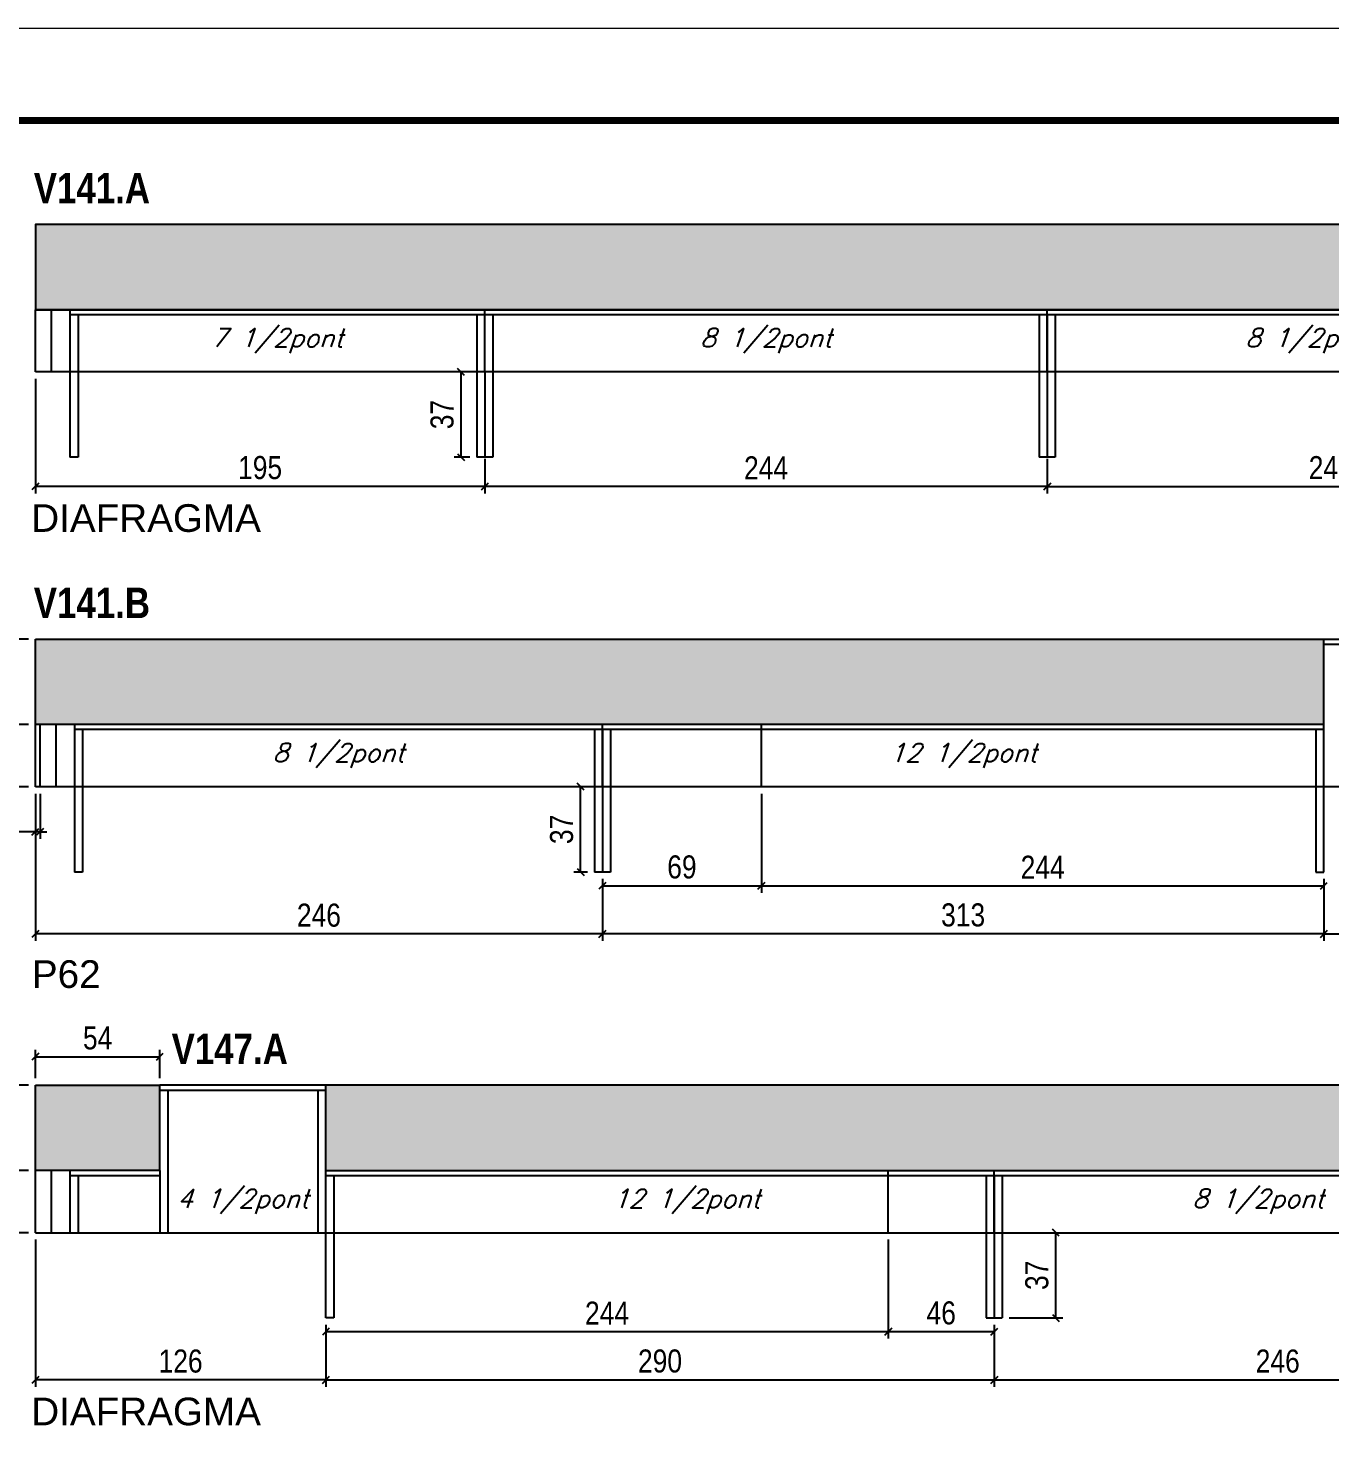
# Model space of a CAD drawing. Extents: x 3309 to 9590, y -2522 to 14608.
# Drawn here: x 3830 to 4395, y 10546 to 11162 of the extents above; entities that cross this region are included whole.
import ezdxf

# ---------------------------------------------------------------- set-up
doc = ezdxf.new("R2010")
doc.units = 0
doc.linetypes.add('DASHED', pattern=[0.75, 0.5, -0.25])
for name, color, linetype in [('5', 5, 'Continuous'), ('COTA', 241, 'Continuous'), ('NOMENCLATURA', 7, 'Continuous'), ('Painéis', 200, 'Continuous'), ('SARR_2.2x7', 40, 'Continuous'), ('SARR_3.5x7', 81, 'Continuous'), ('texto', 7, 'Continuous')]:
    doc.layers.add(name, color=color, linetype=linetype)
doc.layers.add('Folhas', color=255, linetype='Continuous', lineweight=9)
doc.layers.add('SARRAFO DE PRESSAO', color=251, linetype='DASHED', lineweight=9)
doc.styles.add('COTA TECNICA', font='techl___.ttf', dxfattribs={"height": 10})
doc.styles.add('Romans', font='romans.shx')
doc.styles.get("Standard").update_dxf_attribs({"font": 'arial.ttf'})
doc.styles.add('TECNICA', font='techb___.ttf', dxfattribs={"height": 10})
doc.dimstyles.new('PAINEL', dxfattribs={"dimtxt": 10, "dimasz": 3, "dimexe": 3, "dimexo": 3, "dimgap": 3, "dimtad": 1, "dimdec": 1, "dimzin": 12, "dimdsep": 46, "dimtxsty": 'COTA TECNICA', "dimblk1": 'OBLIQUE', "dimblk2": 'OBLIQUE', "dimsah": 1, "dimcen": 0.9, "dimclrd": 4, "dimclre": 4, "dimclrt": 240, "dimadec": 1, "dimazin": 3, "dimtfac": 1, "dimtdec": 1, "dimtmove": 0, "dimatfit": 3, "dimfxl": 1, "dimtolj": 1, "dimtzin": 12, "dimarcsym": 0})

# ---------------------------------------------------------------- blocks, each defined once
blk = doc.blocks.new('9999999999')
at = {"layer": 'Folhas'}
blk.add_lwpolyline([(98138.98, 34190.21), (99623.98, 34190.21), (99623.98, 35240.21), (98138.98, 35240.21)], close=True, dxfattribs=at)
at = {"layer": 'Folhas', "color": 30, "const_width": 3}
blk.add_lwpolyline([(98213.98, 34230.21), (99583.98, 34230.21), (99583.98, 35200.21), (98213.98, 35200.21)], close=True, dxfattribs=at)
blk = doc.blocks.new('_Oblique')
at = {"color": 0, "linetype": 'ByBlock', "lineweight": -2}
blk.add_line((-0.5, -0.5), (0.5, 0.5), dxfattribs=at)
blk = doc.blocks.new('*D423')
at = {"layer": 'COTA', "color": 4, "linetype": 'ByBlock', "lineweight": -2, "transparency": 16777216}
for p, q in [((4028.45, 10975.34), (4028.45, 10960.34)), ((4272.45, 10975.34), (4272.45, 10960.34)), ((4272.45, 10963.34), (4028.45, 10963.34))]:
    blk.add_line(p, q, dxfattribs=at)
at = {"layer": 'Defpoints', "color": 0, "linetype": 'ByBlock', "transparency": 16777216}
for p in [(4028.45, 10978.34), (4272.45, 10978.34), (4028.45, 10963.34)]:
    blk.add_point(p, dxfattribs=at)
at = {"layer": 'COTA', "color": 4, "linetype": 'ByBlock', "lineweight": -2, "transparency": 16777216, "xscale": 3, "yscale": 3, "zscale": 3, "rotation": 180}
blk.add_blockref('_Oblique', (4028.45, 10963.34), dxfattribs=at)
at = {"layer": 'COTA', "color": 4, "linetype": 'ByBlock', "lineweight": -2, "transparency": 16777216, "xscale": 3, "yscale": 3, "zscale": 3}
blk.add_blockref('_Oblique', (4272.45, 10963.34), dxfattribs=at)
at = {"layer": 'COTA', "color": 240, "linetype": 'ByBlock', "transparency": 16777216, "insert": (4150.45, 10971.41), "char_height": 10, "attachment_point": 5, "style": 'COTA TECNICA'}
blk.add_mtext('\\A1;244', dxfattribs=at)
blk = doc.blocks.new('*D424')
at = {"layer": 'COTA', "color": 4, "linetype": 'ByBlock', "lineweight": -2, "transparency": 16777216}
for p, q in [((3833.45, 11010.05), (3833.45, 10960.34)), ((4028.45, 10975.34), (4028.45, 10960.34)), ((4028.45, 10963.34), (3833.45, 10963.34))]:
    blk.add_line(p, q, dxfattribs=at)
at = {"layer": 'Defpoints', "color": 0, "linetype": 'ByBlock', "transparency": 16777216}
for p in [(3833.45, 11013.05), (4028.45, 10978.34), (3833.45, 10963.34)]:
    blk.add_point(p, dxfattribs=at)
at = {"layer": 'COTA', "color": 4, "linetype": 'ByBlock', "lineweight": -2, "transparency": 16777216, "xscale": 3, "yscale": 3, "zscale": 3, "rotation": 180}
blk.add_blockref('_Oblique', (3833.45, 10963.34), dxfattribs=at)
at = {"layer": 'COTA', "color": 4, "linetype": 'ByBlock', "lineweight": -2, "transparency": 16777216, "xscale": 3, "yscale": 3, "zscale": 3}
blk.add_blockref('_Oblique', (4028.45, 10963.34), dxfattribs=at)
at = {"layer": 'COTA', "color": 240, "linetype": 'ByBlock', "transparency": 16777216, "insert": (3930.95, 10971.48), "char_height": 10, "attachment_point": 5, "style": 'COTA TECNICA'}
blk.add_mtext('\\A1;195', dxfattribs=at)
blk = doc.blocks.new('*D427')
at = {"layer": 'COTA', "color": 4, "lineweight": -2, "transparency": 16777216}
for p, q in [((4518.45, 11010.05), (4518.45, 10960.34)), ((4272.45, 10975.34), (4272.45, 10960.34)), ((4272.45, 10963.34), (4518.45, 10963.34))]:
    blk.add_line(p, q, dxfattribs=at)
at = {"layer": 'Defpoints', "color": 0, "transparency": 16777216}
for p in [(4518.45, 11013.05), (4272.45, 10978.34), (4518.45, 10963.34)]:
    blk.add_point(p, dxfattribs=at)
at = {"layer": 'COTA', "color": 4, "lineweight": -2, "transparency": 16777216, "xscale": 3, "yscale": 3, "zscale": 3, "rotation": 180}
blk.add_blockref('_Oblique', (4272.45, 10963.34), dxfattribs=at)
at = {"layer": 'COTA', "color": 4, "lineweight": -2, "transparency": 16777216, "xscale": 3, "yscale": 3, "zscale": 3}
blk.add_blockref('_Oblique', (4518.45, 10963.34), dxfattribs=at)
at = {"layer": 'COTA', "color": 240, "transparency": 16777216, "insert": (4395.45, 10971.44), "char_height": 10, "attachment_point": 5, "style": 'COTA TECNICA'}
blk.add_mtext('\\A1;246', dxfattribs=at)
blk = doc.blocks.new('*D430')
at = {"layer": 'COTA', "color": 4, "lineweight": -2, "transparency": 16777216}
for p, q in [((4021.95, 11013.05), (4015.15, 11013.05)), ((4018.15, 10976.05), (4018.15, 11013.05)), ((4021.95, 10976.05), (4015.15, 10976.05))]:
    blk.add_line(p, q, dxfattribs=at)
at = {"layer": 'Defpoints', "color": 0, "transparency": 16777216}
for p in [(4018.15, 11013.05), (4024.95, 11013.05), (4024.95, 10976.05)]:
    blk.add_point(p, dxfattribs=at)
at = {"layer": 'COTA', "color": 4, "lineweight": -2, "transparency": 16777216, "xscale": 3, "yscale": 3, "zscale": 3}
for p, rotation in [((4018.15, 11013.05), 90), ((4018.15, 10976.05), 270)]:
    blk.add_blockref('_Oblique', p, dxfattribs=dict(at, rotation=rotation))
at = {"layer": 'COTA', "color": 240, "transparency": 16777216, "insert": (4009.93, 10994.55), "char_height": 10, "attachment_point": 5, "rotation": 90, "style": 'COTA TECNICA'}
blk.add_mtext('\\A1;37', dxfattribs=at)
blk = doc.blocks.new('*D431')
at = {"layer": 'COTA', "color": 4, "linetype": 'ByBlock', "lineweight": -2, "transparency": 16777216}
for p, q in [((4079.45, 10793.02), (4079.45, 10766.14)), ((4392.45, 10793.02), (4392.45, 10766.14)), ((4392.45, 10769.14), (4079.45, 10769.14))]:
    blk.add_line(p, q, dxfattribs=at)
at = {"layer": 'Defpoints', "color": 0, "linetype": 'ByBlock', "transparency": 16777216}
for p in [(4079.45, 10796.02), (4392.45, 10796.02), (4079.45, 10769.14)]:
    blk.add_point(p, dxfattribs=at)
at = {"layer": 'COTA', "color": 4, "linetype": 'ByBlock', "lineweight": -2, "transparency": 16777216, "xscale": 3, "yscale": 3, "zscale": 3, "rotation": 180}
blk.add_blockref('_Oblique', (4079.45, 10769.14), dxfattribs=at)
at = {"layer": 'COTA', "color": 4, "linetype": 'ByBlock', "lineweight": -2, "transparency": 16777216, "xscale": 3, "yscale": 3, "zscale": 3}
blk.add_blockref('_Oblique', (4392.45, 10769.14), dxfattribs=at)
at = {"layer": 'COTA', "color": 240, "linetype": 'ByBlock', "transparency": 16777216, "insert": (4235.95, 10777.35), "char_height": 10, "attachment_point": 5, "style": 'COTA TECNICA'}
blk.add_mtext('\\A1;313', dxfattribs=at)
blk = doc.blocks.new('*D432')
at = {"layer": 'COTA', "color": 4, "linetype": 'ByBlock', "lineweight": -2, "transparency": 16777216}
for p, q in [((3833.45, 10830.02), (3833.45, 10766.14)), ((4079.45, 10793.02), (4079.45, 10766.14)), ((4079.45, 10769.14), (3833.45, 10769.14))]:
    blk.add_line(p, q, dxfattribs=at)
at = {"layer": 'Defpoints', "color": 0, "linetype": 'ByBlock', "transparency": 16777216}
for p in [(3833.45, 10833.02), (4079.45, 10796.02), (3833.45, 10769.14)]:
    blk.add_point(p, dxfattribs=at)
at = {"layer": 'COTA', "color": 4, "linetype": 'ByBlock', "lineweight": -2, "transparency": 16777216, "xscale": 3, "yscale": 3, "zscale": 3, "rotation": 180}
blk.add_blockref('_Oblique', (3833.45, 10769.14), dxfattribs=at)
at = {"layer": 'COTA', "color": 4, "linetype": 'ByBlock', "lineweight": -2, "transparency": 16777216, "xscale": 3, "yscale": 3, "zscale": 3}
blk.add_blockref('_Oblique', (4079.45, 10769.14), dxfattribs=at)
at = {"layer": 'COTA', "color": 240, "linetype": 'ByBlock', "transparency": 16777216, "insert": (3956.45, 10777.24), "char_height": 10, "attachment_point": 5, "style": 'COTA TECNICA'}
blk.add_mtext('\\A1;246', dxfattribs=at)
blk = doc.blocks.new('*D433')
at = {"layer": 'COTA', "color": 4, "lineweight": -2, "transparency": 16777216}
for p, q in [((3833.45, 10830.02), (3833.45, 10810.45)), ((3835.45, 10830.02), (3835.45, 10810.45)), ((3833.45, 10813.45), (3815.34, 10813.45)), ((3835.45, 10813.45), (3833.45, 10813.45)), ((3835.45, 10813.45), (3838.45, 10813.45))]:
    blk.add_line(p, q, dxfattribs=at)
at = {"layer": 'Defpoints', "color": 0, "transparency": 16777216}
for p in [(3833.45, 10833.02), (3835.45, 10833.02), (3833.45, 10813.45)]:
    blk.add_point(p, dxfattribs=at)
at = {"layer": 'COTA', "color": 4, "lineweight": -2, "transparency": 16777216, "xscale": 3, "yscale": 3, "zscale": 3}
blk.add_blockref('_Oblique', (3833.45, 10813.45), dxfattribs=at)
at = {"layer": 'COTA', "color": 4, "lineweight": -2, "transparency": 16777216, "xscale": 3, "yscale": 3, "zscale": 3, "rotation": 180}
blk.add_blockref('_Oblique', (3835.45, 10813.45), dxfattribs=at)
at = {"layer": 'COTA', "color": 240, "transparency": 16777216, "insert": (3821.4, 10821.45), "char_height": 10, "attachment_point": 5, "style": 'COTA TECNICA'}
blk.add_mtext('\\A1;2', dxfattribs=at)
blk = doc.blocks.new('*D434')
at = {"layer": 'COTA', "color": 4, "lineweight": -2, "transparency": 16777216}
for p, q in [((4148.45, 10830.02), (4148.45, 10787.04)), ((4079.45, 10793.02), (4079.45, 10787.04)), ((4079.45, 10790.04), (4148.45, 10790.04))]:
    blk.add_line(p, q, dxfattribs=at)
at = {"layer": 'Defpoints', "color": 0, "transparency": 16777216}
for p in [(4148.45, 10833.02), (4079.45, 10796.02), (4148.45, 10790.04)]:
    blk.add_point(p, dxfattribs=at)
at = {"layer": 'COTA', "color": 4, "lineweight": -2, "transparency": 16777216, "xscale": 3, "yscale": 3, "zscale": 3, "rotation": 180}
blk.add_blockref('_Oblique', (4079.45, 10790.04), dxfattribs=at)
at = {"layer": 'COTA', "color": 4, "lineweight": -2, "transparency": 16777216, "xscale": 3, "yscale": 3, "zscale": 3}
blk.add_blockref('_Oblique', (4148.45, 10790.04), dxfattribs=at)
at = {"layer": 'COTA', "color": 240, "transparency": 16777216, "insert": (4113.95, 10798.17), "char_height": 10, "attachment_point": 5, "style": 'COTA TECNICA'}
blk.add_mtext('\\A1;69', dxfattribs=at)
blk = doc.blocks.new('*D435')
at = {"layer": 'COTA', "color": 4, "lineweight": -2, "transparency": 16777216}
for p, q in [((4148.45, 10830.02), (4148.45, 10787.04)), ((4392.45, 10793.02), (4392.45, 10787.04)), ((4148.45, 10790.04), (4392.45, 10790.04))]:
    blk.add_line(p, q, dxfattribs=at)
at = {"layer": 'Defpoints', "color": 0, "transparency": 16777216}
for p in [(4148.45, 10833.02), (4392.45, 10796.02), (4392.45, 10790.04)]:
    blk.add_point(p, dxfattribs=at)
at = {"layer": 'COTA', "color": 4, "lineweight": -2, "transparency": 16777216, "xscale": 3, "yscale": 3, "zscale": 3, "rotation": 180}
blk.add_blockref('_Oblique', (4148.45, 10790.04), dxfattribs=at)
at = {"layer": 'COTA', "color": 4, "lineweight": -2, "transparency": 16777216, "xscale": 3, "yscale": 3, "zscale": 3}
blk.add_blockref('_Oblique', (4392.45, 10790.04), dxfattribs=at)
at = {"layer": 'COTA', "color": 240, "transparency": 16777216, "insert": (4270.45, 10798.11), "char_height": 10, "attachment_point": 5, "style": 'COTA TECNICA'}
blk.add_mtext('\\A1;244', dxfattribs=at)
blk = doc.blocks.new('*D436')
at = {"layer": 'COTA', "color": 4, "lineweight": -2, "transparency": 16777216}
for p, q in [((4518.45, 10830.02), (4518.45, 10766.14)), ((4392.45, 10793.02), (4392.45, 10766.14)), ((4392.45, 10769.14), (4518.45, 10769.14))]:
    blk.add_line(p, q, dxfattribs=at)
at = {"layer": 'Defpoints', "color": 0, "transparency": 16777216}
for p in [(4518.45, 10833.02), (4392.45, 10796.02), (4518.45, 10769.14)]:
    blk.add_point(p, dxfattribs=at)
at = {"layer": 'COTA', "color": 4, "lineweight": -2, "transparency": 16777216, "xscale": 3, "yscale": 3, "zscale": 3, "rotation": 180}
blk.add_blockref('_Oblique', (4392.45, 10769.14), dxfattribs=at)
at = {"layer": 'COTA', "color": 4, "lineweight": -2, "transparency": 16777216, "xscale": 3, "yscale": 3, "zscale": 3}
blk.add_blockref('_Oblique', (4518.45, 10769.14), dxfattribs=at)
at = {"layer": 'COTA', "color": 240, "transparency": 16777216, "insert": (4455.45, 10777.24), "char_height": 10, "attachment_point": 5, "style": 'COTA TECNICA'}
blk.add_mtext('\\A1;126', dxfattribs=at)
blk = doc.blocks.new('*D441')
at = {"layer": 'COTA', "color": 4, "lineweight": -2, "transparency": 16777216}
for p, q in [((4072.95, 10833.02), (4067, 10833.02)), ((4070, 10796.02), (4070, 10833.02)), ((4072.95, 10796.02), (4067, 10796.02))]:
    blk.add_line(p, q, dxfattribs=at)
at = {"layer": 'Defpoints', "color": 0, "transparency": 16777216}
for p in [(4070, 10833.02), (4075.95, 10833.02), (4075.95, 10796.02)]:
    blk.add_point(p, dxfattribs=at)
at = {"layer": 'COTA', "color": 4, "lineweight": -2, "transparency": 16777216, "xscale": 3, "yscale": 3, "zscale": 3}
for p, rotation in [((4070, 10833.02), 90), ((4070, 10796.02), 270)]:
    blk.add_blockref('_Oblique', p, dxfattribs=dict(at, rotation=rotation))
at = {"layer": 'COTA', "color": 240, "transparency": 16777216, "insert": (4061.78, 10814.52), "char_height": 10, "attachment_point": 5, "rotation": 90, "style": 'COTA TECNICA'}
blk.add_mtext('\\A1;37', dxfattribs=at)
blk = doc.blocks.new('*D442')
at = {"layer": 'COTA', "color": 4, "lineweight": -2, "transparency": 16777216}
for p, q in [((3830.45, 10860.02), (3807.45, 10860.02)), ((3810.45, 10833.02), (3810.45, 10860.02)), ((3830.45, 10833.02), (3807.45, 10833.02))]:
    blk.add_line(p, q, dxfattribs=at)
at = {"layer": 'Defpoints', "color": 0, "transparency": 16777216}
for p in [(3810.45, 10860.02), (3833.45, 10860.02), (3833.45, 10833.02)]:
    blk.add_point(p, dxfattribs=at)
at = {"layer": 'COTA', "color": 4, "lineweight": -2, "transparency": 16777216, "xscale": 3, "yscale": 3, "zscale": 3}
for p, rotation in [((3810.45, 10860.02), 90), ((3810.45, 10833.02), 270)]:
    blk.add_blockref('_Oblique', p, dxfattribs=dict(at, rotation=rotation))
at = {"layer": 'COTA', "color": 240, "transparency": 16777216, "insert": (3802.38, 10846.52), "char_height": 10, "attachment_point": 5, "rotation": 90, "style": 'COTA TECNICA'}
blk.add_mtext('\\A1;27', dxfattribs=at)
blk = doc.blocks.new('*D443')
at = {"layer": 'COTA', "color": 4, "lineweight": -2, "transparency": 16777216}
for p, q in [((3830.45, 10897.02), (3807.45, 10897.02)), ((3810.45, 10860.02), (3810.45, 10897.02)), ((3830.45, 10860.02), (3807.45, 10860.02))]:
    blk.add_line(p, q, dxfattribs=at)
at = {"layer": 'Defpoints', "color": 0, "transparency": 16777216}
for p in [(3810.45, 10897.02), (3833.45, 10897.02), (3833.45, 10860.02)]:
    blk.add_point(p, dxfattribs=at)
at = {"layer": 'COTA', "color": 4, "lineweight": -2, "transparency": 16777216, "xscale": 3, "yscale": 3, "zscale": 3}
for p, rotation in [((3810.45, 10897.02), 90), ((3810.45, 10860.02), 270)]:
    blk.add_blockref('_Oblique', p, dxfattribs=dict(at, rotation=rotation))
at = {"layer": 'COTA', "color": 240, "transparency": 16777216, "insert": (3802.23, 10878.52), "char_height": 10, "attachment_point": 5, "rotation": 90, "style": 'COTA TECNICA'}
blk.add_mtext('\\A1;37', dxfattribs=at)
blk = doc.blocks.new('*D481')
at = {"layer": 'COTA', "color": 4, "linetype": 'ByBlock', "lineweight": -2, "transparency": 16777216}
for p, q in [((3959.45, 10599.51), (3959.45, 10572.63)), ((4249.45, 10599.51), (4249.45, 10572.63)), ((3959.45, 10575.63), (4249.45, 10575.63))]:
    blk.add_line(p, q, dxfattribs=at)
at = {"layer": 'Defpoints', "color": 0, "linetype": 'ByBlock', "transparency": 16777216}
for p in [(3959.45, 10602.51), (4249.45, 10602.51), (4249.45, 10575.63)]:
    blk.add_point(p, dxfattribs=at)
at = {"layer": 'COTA', "color": 4, "linetype": 'ByBlock', "lineweight": -2, "transparency": 16777216, "xscale": 3, "yscale": 3, "zscale": 3, "rotation": 180}
blk.add_blockref('_Oblique', (3959.45, 10575.63), dxfattribs=at)
at = {"layer": 'COTA', "color": 4, "linetype": 'ByBlock', "lineweight": -2, "transparency": 16777216, "xscale": 3, "yscale": 3, "zscale": 3}
blk.add_blockref('_Oblique', (4249.45, 10575.63), dxfattribs=at)
at = {"layer": 'COTA', "color": 240, "linetype": 'ByBlock', "transparency": 16777216, "insert": (4104.45, 10583.76), "char_height": 10, "attachment_point": 5, "style": 'COTA TECNICA'}
blk.add_mtext('\\A1;290', dxfattribs=at)
blk = doc.blocks.new('*D482')
at = {"layer": 'COTA', "color": 4, "linetype": 'ByBlock', "lineweight": -2, "transparency": 16777216}
for p, q in [((4495.45, 10636.51), (4495.45, 10572.63)), ((4249.45, 10599.51), (4249.45, 10572.63)), ((4249.45, 10575.63), (4495.45, 10575.63))]:
    blk.add_line(p, q, dxfattribs=at)
at = {"layer": 'Defpoints', "color": 0, "linetype": 'ByBlock', "transparency": 16777216}
for p in [(4495.45, 10639.51), (4249.45, 10602.51), (4495.45, 10575.63)]:
    blk.add_point(p, dxfattribs=at)
at = {"layer": 'COTA', "color": 4, "linetype": 'ByBlock', "lineweight": -2, "transparency": 16777216, "xscale": 3, "yscale": 3, "zscale": 3, "rotation": 180}
blk.add_blockref('_Oblique', (4249.45, 10575.63), dxfattribs=at)
at = {"layer": 'COTA', "color": 4, "linetype": 'ByBlock', "lineweight": -2, "transparency": 16777216, "xscale": 3, "yscale": 3, "zscale": 3}
blk.add_blockref('_Oblique', (4495.45, 10575.63), dxfattribs=at)
at = {"layer": 'COTA', "color": 240, "linetype": 'ByBlock', "transparency": 16777216, "insert": (4372.45, 10583.73), "char_height": 10, "attachment_point": 5, "style": 'COTA TECNICA'}
blk.add_mtext('\\A1;246', dxfattribs=at)
blk = doc.blocks.new('*D483')
at = {"layer": 'COTA', "color": 4, "lineweight": -2, "transparency": 16777216}
for p, q in [((4203.45, 10636.51), (4203.45, 10593.53)), ((4249.45, 10596.53), (4203.45, 10596.53)), ((4249.45, 10599.51), (4249.45, 10593.53))]:
    blk.add_line(p, q, dxfattribs=at)
at = {"layer": 'Defpoints', "color": 0, "transparency": 16777216}
for p in [(4203.45, 10639.51), (4249.45, 10602.51), (4203.45, 10596.53)]:
    blk.add_point(p, dxfattribs=at)
at = {"layer": 'COTA', "color": 4, "lineweight": -2, "transparency": 16777216, "xscale": 3, "yscale": 3, "zscale": 3, "rotation": 180}
blk.add_blockref('_Oblique', (4203.45, 10596.53), dxfattribs=at)
at = {"layer": 'COTA', "color": 4, "lineweight": -2, "transparency": 16777216, "xscale": 3, "yscale": 3, "zscale": 3}
blk.add_blockref('_Oblique', (4249.45, 10596.53), dxfattribs=at)
at = {"layer": 'COTA', "color": 240, "transparency": 16777216, "insert": (4226.45, 10604.63), "char_height": 10, "attachment_point": 5, "style": 'COTA TECNICA'}
blk.add_mtext('\\A1;46', dxfattribs=at)
blk = doc.blocks.new('*D484')
at = {"layer": 'COTA', "color": 4, "lineweight": -2, "transparency": 16777216}
for p, q in [((4203.45, 10636.51), (4203.45, 10593.53)), ((3959.45, 10599.51), (3959.45, 10593.53)), ((4203.45, 10596.53), (3959.45, 10596.53))]:
    blk.add_line(p, q, dxfattribs=at)
at = {"layer": 'Defpoints', "color": 0, "transparency": 16777216}
for p in [(4203.45, 10639.51), (3959.45, 10602.51), (3959.45, 10596.53)]:
    blk.add_point(p, dxfattribs=at)
at = {"layer": 'COTA', "color": 4, "lineweight": -2, "transparency": 16777216, "xscale": 3, "yscale": 3, "zscale": 3, "rotation": 180}
blk.add_blockref('_Oblique', (3959.45, 10596.53), dxfattribs=at)
at = {"layer": 'COTA', "color": 4, "lineweight": -2, "transparency": 16777216, "xscale": 3, "yscale": 3, "zscale": 3}
blk.add_blockref('_Oblique', (4203.45, 10596.53), dxfattribs=at)
at = {"layer": 'COTA', "color": 240, "transparency": 16777216, "insert": (4081.45, 10604.6), "char_height": 10, "attachment_point": 5, "style": 'COTA TECNICA'}
blk.add_mtext('\\A1;244', dxfattribs=at)
blk = doc.blocks.new('*D485')
at = {"layer": 'COTA', "color": 4, "lineweight": -2, "transparency": 16777216}
for p, q in [((3833.45, 10636.51), (3833.45, 10572.63)), ((3959.45, 10599.51), (3959.45, 10572.63)), ((3959.45, 10575.63), (3833.45, 10575.63))]:
    blk.add_line(p, q, dxfattribs=at)
at = {"layer": 'Defpoints', "color": 0, "transparency": 16777216}
for p in [(3833.45, 10639.51), (3959.45, 10602.51), (3833.45, 10575.63)]:
    blk.add_point(p, dxfattribs=at)
at = {"layer": 'COTA', "color": 4, "lineweight": -2, "transparency": 16777216, "xscale": 3, "yscale": 3, "zscale": 3, "rotation": 180}
blk.add_blockref('_Oblique', (3833.45, 10575.63), dxfattribs=at)
at = {"layer": 'COTA', "color": 4, "lineweight": -2, "transparency": 16777216, "xscale": 3, "yscale": 3, "zscale": 3}
blk.add_blockref('_Oblique', (3959.45, 10575.63), dxfattribs=at)
at = {"layer": 'COTA', "color": 240, "transparency": 16777216, "insert": (3896.45, 10583.73), "char_height": 10, "attachment_point": 5, "style": 'COTA TECNICA'}
blk.add_mtext('\\A1;126', dxfattribs=at)
blk = doc.blocks.new('*D486')
at = {"layer": 'COTA', "color": 4, "lineweight": -2, "transparency": 16777216}
for p, q in [((3830.45, 10703.51), (3781.61, 10703.51)), ((3784.61, 10639.51), (3784.61, 10703.51)), ((3830.45, 10639.51), (3781.61, 10639.51))]:
    blk.add_line(p, q, dxfattribs=at)
at = {"layer": 'Defpoints', "color": 0, "transparency": 16777216}
for p in [(3784.61, 10703.51), (3833.45, 10703.51), (3833.45, 10639.51)]:
    blk.add_point(p, dxfattribs=at)
at = {"layer": 'COTA', "color": 4, "lineweight": -2, "transparency": 16777216, "xscale": 3, "yscale": 3, "zscale": 3}
for p, rotation in [((3784.61, 10703.51), 90), ((3784.61, 10639.51), 270)]:
    blk.add_blockref('_Oblique', p, dxfattribs=dict(at, rotation=rotation))
at = {"layer": 'COTA', "color": 240, "transparency": 16777216, "insert": (3776.51, 10671.51), "char_height": 10, "attachment_point": 5, "rotation": 90, "style": 'COTA TECNICA'}
blk.add_mtext('\\A1;64', dxfattribs=at)
blk = doc.blocks.new('*D491')
at = {"layer": 'COTA', "color": 4, "lineweight": -2, "transparency": 16777216}
for p, q in [((3833.45, 10706.51), (3833.45, 10718.87)), ((3887.45, 10706.51), (3887.45, 10718.87)), ((3833.45, 10715.87), (3887.45, 10715.87))]:
    blk.add_line(p, q, dxfattribs=at)
at = {"layer": 'Defpoints', "color": 0, "transparency": 16777216}
for p in [(3887.45, 10715.87), (3833.45, 10703.51), (3887.45, 10703.51)]:
    blk.add_point(p, dxfattribs=at)
at = {"layer": 'COTA', "color": 4, "lineweight": -2, "transparency": 16777216, "xscale": 3, "yscale": 3, "zscale": 3, "rotation": 180}
blk.add_blockref('_Oblique', (3833.45, 10715.87), dxfattribs=at)
at = {"layer": 'COTA', "color": 4, "lineweight": -2, "transparency": 16777216, "xscale": 3, "yscale": 3, "zscale": 3}
blk.add_blockref('_Oblique', (3887.45, 10715.87), dxfattribs=at)
at = {"layer": 'COTA', "color": 240, "transparency": 16777216, "insert": (3860.45, 10723.98), "char_height": 10, "attachment_point": 5, "style": 'COTA TECNICA'}
blk.add_mtext('\\A1;54', dxfattribs=at)
blk = doc.blocks.new('*D492')
at = {"layer": 'COTA', "color": 4, "lineweight": -2, "transparency": 16777216}
for p, q in [((3830.45, 10703.51), (3815.1, 10703.51)), ((3818.1, 10666.51), (3818.1, 10703.51)), ((3830.45, 10666.51), (3815.1, 10666.51))]:
    blk.add_line(p, q, dxfattribs=at)
at = {"layer": 'Defpoints', "color": 0, "transparency": 16777216}
for p in [(3818.1, 10703.51), (3833.45, 10703.51), (3833.45, 10666.51)]:
    blk.add_point(p, dxfattribs=at)
at = {"layer": 'COTA', "color": 4, "lineweight": -2, "transparency": 16777216, "xscale": 3, "yscale": 3, "zscale": 3}
for p, rotation in [((3818.1, 10703.51), 90), ((3818.1, 10666.51), 270)]:
    blk.add_blockref('_Oblique', p, dxfattribs=dict(at, rotation=rotation))
at = {"layer": 'COTA', "color": 240, "transparency": 16777216, "insert": (3809.88, 10685.01), "char_height": 10, "attachment_point": 5, "rotation": 90, "style": 'COTA TECNICA'}
blk.add_mtext('\\A1;37', dxfattribs=at)
blk = doc.blocks.new('*D493')
at = {"layer": 'COTA', "color": 4, "lineweight": -2, "transparency": 16777216}
for p, q in [((3830.45, 10666.51), (3815.1, 10666.51)), ((3818.1, 10666.51), (3818.1, 10639.51)), ((3830.45, 10639.51), (3815.1, 10639.51))]:
    blk.add_line(p, q, dxfattribs=at)
at = {"layer": 'Defpoints', "color": 0, "transparency": 16777216}
for p in [(3833.45, 10666.51), (3818.1, 10639.51), (3833.45, 10639.51)]:
    blk.add_point(p, dxfattribs=at)
at = {"layer": 'COTA', "color": 4, "lineweight": -2, "transparency": 16777216, "xscale": 3, "yscale": 3, "zscale": 3}
for p, rotation in [((3818.1, 10666.51), 90), ((3818.1, 10639.51), 270)]:
    blk.add_blockref('_Oblique', p, dxfattribs=dict(at, rotation=rotation))
at = {"layer": 'COTA', "color": 240, "transparency": 16777216, "insert": (3810.03, 10653.01), "char_height": 10, "attachment_point": 5, "rotation": 90, "style": 'COTA TECNICA'}
blk.add_mtext('\\A1;27', dxfattribs=at)
blk = doc.blocks.new('*D487')
at = {"layer": 'COTA', "color": 4, "lineweight": -2, "transparency": 16777216}
for p, q in [((4255.95, 10639.51), (4279.19, 10639.51)), ((4276.19, 10602.51), (4276.19, 10639.51)), ((4255.95, 10602.51), (4279.19, 10602.51))]:
    blk.add_line(p, q, dxfattribs=at)
at = {"layer": 'Defpoints', "color": 0, "transparency": 16777216}
for p in [(4252.95, 10639.51), (4276.19, 10639.51), (4252.95, 10602.51)]:
    blk.add_point(p, dxfattribs=at)
at = {"layer": 'COTA', "color": 4, "lineweight": -2, "transparency": 16777216, "xscale": 3, "yscale": 3, "zscale": 3}
for p, rotation in [((4276.19, 10639.51), 90), ((4276.19, 10602.51), 270)]:
    blk.add_blockref('_Oblique', p, dxfattribs=dict(at, rotation=rotation))
at = {"layer": 'COTA', "color": 240, "transparency": 16777216, "insert": (4267.97, 10621.01), "char_height": 10, "attachment_point": 5, "rotation": 90, "style": 'COTA TECNICA'}
blk.add_mtext('\\A1;37', dxfattribs=at)

msp = doc.modelspace()

# ---------------------------------------------------------------- hatches: boundary and pattern name
at = {"layer": 'COTA'}
h = msp.add_hatch(dxfattribs=at)
h.set_pattern_fill('AR-CONC', color=256, scale=0.03)
h.set_pattern_definition([(50, (-1602.269, -1959.5494), (5.46554, -0.4781726), [0.5715, -6.2865]), (355, (-1602.269, -1959.5494), (-1.0573026, 5.7317054), [0.4572, -5.0292175]), (100.451445, (-1601.8136, -1959.5893), (4.4082374, 5.2535326), [0.4857003, -5.3427073]), (46.1842, (-1602.269, -1958.0254), (8.1323712, -1.2612698), [0.85725, -9.42975]), (96.63556, (-1601.5914, -1958.1305), (7.122124, 7.4227837), [0.7285507, -8.0140682]), (351.18415, (-1602.269, -1958.0254), (7.122124, 7.4227837), [0.685799, -7.543792]), (21, (-1601.507, -1958.4064), (4.5484317, -3.067956), [0.5715, -6.2865]), (326, (-1601.507, -1958.4064), (1.8540609, 5.525639), [0.4572, -5.0292]), (71.451445, (-1601.128, -1958.662), (6.4024926, 2.457683), [0.4857003, -5.3426981]), (37.5, (-1602.2691, -1959.5494), (0.0926581, 2.53665117), [0, -4.96824, 0, -5.1054, 0, -5.04825]), (7.5, (-1602.269, -1959.5494), (2.0045899, 3.00541724), [0, -2.91084, 0, -4.85394, 0, -1.92405]), (327.5, (-1603.9684, -1959.5494), (4.06771786, -0.17186232), [0, -1.905, 0, -5.9436, 0, -7.8867]), (317.5, (-1604.7304, -1959.5494), (4.4438754, 0.7627947), [0, -2.4765, 0, -3.94716, 0, -5.6007])])
h.paths.add_polyline_path([(4518.45, 11040.05), (4518.45, 11077.05), (3833.45, 11077.05), (3833.45, 11040.05)])
h = msp.add_hatch(dxfattribs=at)
h.set_pattern_fill('AR-CONC', color=256, scale=0.03)
h.set_pattern_definition([(50, (0, 53.233), (5.46554, -0.4781726), [0.5715, -6.2865]), (355, (0, 53.233), (-1.0573026, 5.7317054), [0.4572, -5.0292175]), (100.451445, (0.4555, 53.193), (4.4082374, 5.2535326), [0.4857003, -5.3427073]), (46.1842, (0, 54.757), (8.1323712, -1.26127), [0.85725, -9.42975]), (96.63556, (0.678, 54.652), (7.122124, 7.422784), [0.7285507, -8.014068]), (351.18415, (0, 54.757), (7.122124, 7.422784), [0.685799, -7.543792]), (21, (0.762, 54.376), (4.5484317, -3.067956), [0.5715, -6.2865]), (326, (0.762, 54.376), (1.8540609, 5.525639), [0.4572, -5.0292]), (71.451445, (1.141, 54.12), (6.4024926, 2.457683), [0.4857003, -5.342698]), (37.5, (0, 53.2328), (0.0926581, 2.53665117), [0, -4.96824, 0, -5.1054, 0, -5.04825]), (7.5, (0, 53.2328), (2.0045899, 3.00541724), [0, -2.91084, 0, -4.85394, 0, -1.92405]), (327.5, (-1.6993, 53.2328), (4.06771786, -0.17186232), [0, -1.905, 0, -5.9436, 0, -7.8867]), (317.5, (-2.4613, 53.2328), (4.4438754, 0.7627947), [0, -2.4765, 0, -3.94716, 0, -5.6007])])
h.paths.add_polyline_path([(4464.45, 10897.02), (4464.45, 10860.02), (4518.45, 10860.02), (4518.45, 10897.02)])
h.paths.add_polyline_path([(4392.45, 10860.02), (4392.45, 10897.02), (3833.45, 10897.02), (3833.45, 10860.02)])
h = msp.add_hatch(dxfattribs=at)
h.set_pattern_fill('AR-CONC', color=256, scale=0.03)
h.set_pattern_definition([(50, (0, -140.277), (5.46554, -0.4781726), [0.5715, -6.2865]), (355, (0, -140.277), (-1.0573026, 5.7317054), [0.4572, -5.0292175]), (100.451445, (0.4555, -140.317), (4.4082374, 5.2535326), [0.4857003, -5.3427073]), (46.1842, (0, -138.753), (8.1323712, -1.26127), [0.85725, -9.42975]), (96.63556, (0.678, -138.858), (7.122124, 7.422784), [0.7285507, -8.014068]), (351.18415, (0, -138.753), (7.122124, 7.422784), [0.685799, -7.543792]), (21, (0.762, -139.134), (4.5484317, -3.067956), [0.5715, -6.2865]), (326, (0.762, -139.134), (1.8540609, 5.525639), [0.4572, -5.0292]), (71.451445, (1.141, -139.39), (6.4024926, 2.457683), [0.4857003, -5.342698]), (37.5, (0, -140.2772), (0.0926581, 2.53665117), [0, -4.96824, 0, -5.1054, 0, -5.04825]), (7.5, (0, -140.2772), (2.0045899, 3.00541724), [0, -2.91084, 0, -4.85394, 0, -1.92405]), (327.5, (-1.6993, -140.2772), (4.06771786, -0.17186232), [0, -1.905, 0, -5.9436, 0, -7.8867]), (317.5, (-2.4613, -140.2772), (4.4438754, 0.7627947), [0, -2.4765, 0, -3.94716, 0, -5.6007])])
h.paths.add_polyline_path([(3833.45, 10703.51), (3833.45, 10666.51), (3887.45, 10666.51), (3887.45, 10703.51)])
h.paths.add_polyline_path([(4495.45, 10666.51), (4495.45, 10703.51), (3959.45, 10703.51), (3959.45, 10666.51)])

# ---------------------------------------------------------------- linework, layer by layer
for p, q in [((4028.45, 11013.05), (4028.45, 11013.05)), ((4028.45, 11013.05), (4028.45, 10976.05)), ((4272.45, 11013.05), (4272.45, 11013.05)), ((4272.45, 11013.05), (4272.45, 10976.05)), ((3851.95, 10976.05), (3848.45, 10976.05)), ((4031.95, 10976.05), (4024.95, 10976.05)), ((4275.95, 10976.05), (4268.95, 10976.05)), ((3833.45, 10860.02), (3833.45, 10897.02)), ((3833.45, 10897.02), (4392.45, 10897.02)), ((4079.45, 10833.02), (4079.45, 10796.02)), ((4392.45, 10796.02), (4392.45, 10833.02)), ((3853.95, 10796.02), (3850.45, 10796.02)), ((4082.95, 10796.02), (4075.95, 10796.02)), ((4388.95, 10796.02), (4392.45, 10796.02)), ((3833.45, 10666.51), (3833.45, 10703.51)), ((3833.45, 10703.51), (3887.45, 10703.51)), ((4495.45, 10703.51), (3959.45, 10703.51)), ((3887.45, 10666.51), (3887.45, 10639.51)), ((3959.45, 10602.51), (3959.45, 10639.51)), ((4249.45, 10639.51), (4249.45, 10602.51)), ((3962.95, 10602.51), (3959.45, 10602.51)), ((4245.95, 10602.51), (4252.95, 10602.51))]:
    msp.add_line(p, q, dxfattribs=at)
msp.add_lwpolyline([(3833.45, 11040.05), (4518.45, 11040.05), (4518.45, 11077.05), (3833.45, 11077.05)], close=True, dxfattribs=at)
at = {"layer": 'Painéis', "linetype": 'ByBlock'}
for p, q in [((4518.45, 11040.05), (3833.45, 11040.05)), ((3833.45, 11013.05), (3833.45, 11040.05)), ((4028.45, 11013.05), (4028.45, 11040.05)), ((4272.45, 11013.05), (4272.45, 11040.05)), ((4518.45, 11013.05), (3833.45, 11013.05)), ((4392.45, 10897.02), (4464.45, 10897.02)), ((4392.45, 10833.02), (4392.45, 10897.02)), ((4392.45, 10860.02), (3833.45, 10860.02)), ((3833.45, 10833.02), (3833.45, 10860.02)), ((3835.45, 10833.02), (3835.45, 10860.02)), ((4079.45, 10833.02), (4079.45, 10860.02)), ((4148.45, 10833.02), (4148.45, 10860.02)), ((4518.45, 10833.02), (3833.45, 10833.02)), ((3959.45, 10703.51), (3887.45, 10703.51)), ((3887.45, 10666.51), (3887.45, 10703.51)), ((3959.45, 10639.51), (3959.45, 10703.51)), ((3833.45, 10639.51), (3833.45, 10666.51)), ((3887.45, 10666.51), (3833.45, 10666.51)), ((3959.45, 10666.51), (4495.45, 10666.51)), ((4203.45, 10639.51), (4203.45, 10666.51)), ((4249.45, 10639.51), (4249.45, 10666.51)), ((3833.45, 10639.51), (4495.45, 10639.51))]:
    msp.add_line(p, q, dxfattribs=at)
at = {"layer": 'SARR_2.2x7', "linetype": 'Continuous'}
for p, q in [((3840.45, 11013.05), (3840.45, 11040.05)), ((4028.45, 11037.85), (3848.45, 11037.85)), ((4272.45, 11037.85), (4028.45, 11037.85)), ((4501.45, 11037.85), (4272.45, 11037.85)), ((4464.45, 10894.82), (4392.45, 10894.82)), ((3842.45, 10833.02), (3842.45, 10860.02)), ((4079.45, 10857.82), (3850.45, 10857.82)), ((4392.45, 10857.82), (4079.45, 10857.82)), ((3887.45, 10701.31), (3959.45, 10701.31)), ((3840.45, 10639.51), (3840.45, 10666.51)), ((3848.45, 10664.31), (3887.45, 10664.31)), ((3959.45, 10664.31), (4249.45, 10664.31)), ((4249.45, 10664.31), (4478.45, 10664.31))]:
    msp.add_line(p, q, dxfattribs=at)
at = {"layer": 'SARR_3.5x7'}
for p, q in [((3848.45, 11040.05), (3848.45, 10976.05)), ((3851.95, 11037.85), (3851.95, 10976.05)), ((4024.95, 11037.85), (4024.95, 10976.05)), ((4031.95, 11037.85), (4031.95, 10976.05)), ((4268.95, 11037.85), (4268.95, 10976.05)), ((4272.45, 11037.85), (4272.45, 11013.05)), ((4275.95, 11037.85), (4275.95, 10976.05)), ((3850.45, 10860.02), (3850.45, 10796.02)), ((3853.95, 10857.82), (3853.95, 10796.02)), ((4075.95, 10857.82), (4075.95, 10796.02)), ((4079.45, 10857.82), (4079.45, 10833.02)), ((4082.95, 10857.82), (4082.95, 10796.02)), ((4388.95, 10857.82), (4388.95, 10796.02)), ((3890.95, 10701.31), (3890.95, 10639.51)), ((3955.95, 10701.31), (3955.95, 10639.51)), ((3848.45, 10666.51), (3848.45, 10639.51)), ((3851.95, 10664.31), (3851.95, 10639.51)), ((3962.95, 10664.31), (3962.95, 10602.51)), ((4245.95, 10664.31), (4245.95, 10602.51)), ((4249.45, 10664.31), (4249.45, 10639.51)), ((4252.95, 10664.31), (4252.95, 10602.51))]:
    msp.add_line(p, q, dxfattribs=at)

# ---------------------------------------------------------------- block references
at = {"layer": 'SARRAFO DE PRESSAO', "color": 6, "linetype": 'ByBlock'}
msp.add_blockref('9999999999', (-94829.61, -24078.07), dxfattribs=at)

# ---------------------------------------------------------------- texts
at = {"layer": '5', "linetype": 'Continuous'}
for s, rotation, p in [('DIAFRAGMA', 0.00004, (3831.66, 10943.64)), ('P62', 359.99996, (3831.92, 10745.73)), ('DIAFRAGMA', 0.00004, (3831.66, 10555.93))]:
    msp.add_text(s, height=12, rotation=rotation, dxfattribs=at).set_placement(p)
at = {"layer": 'NOMENCLATURA', "style": 'TECNICA'}
for s, p in [('V141.A', (3832.74, 11086.23)), ('V141.B', (3832.74, 10906.21)), ('V147.A', (3892.56, 10712.7))]:
    msp.add_text(s, height=13.2, dxfattribs=at).set_placement(p)
at = {"layer": 'texto', "color": 2, "char_height": 8, "attachment_point": 5, "style": 'Romans'}
for s, insert in [('{\\Q19;\\C256;7 1/2pont}', (3938.45, 11026.55)), ('{\\Q19;\\C256;8 1/2pont}', (4150.45, 11026.55)), ('{\\Q19;\\C256;8 1/2pont}', (4386.95, 11026.55)), ('{\\Q19;\\C256;8 1/2pont}', (3964.95, 10846.52)), ('{\\Q19;\\C256;12 1/2pont}', (4235.95, 10846.52)), ('{\\Q19;\\C256;4 1/2pont}', (3923.45, 10653.01)), ('{\\Q19;\\C256;12 1/2pont}', (4115.95, 10653.01)), ('{\\Q19;\\C256;8 1/2pont}', (4363.95, 10653.01))]:
    msp.add_mtext(s, dxfattribs=dict(at, insert=insert))

# ---------------------------------------------------------------- dimensions: what is measured, and where the dimension line sits
at = {"layer": 'COTA', "linetype": 'ByBlock'}
for base, p1, p2, angle, picture, middle in [((3833.45, 10963.34), (4028.45, 10978.34), (3833.45, 11013.05), 180, '*D424', (3930.95, 10971.48)), ((3833.45, 10769.14), (4079.45, 10796.02), (3833.45, 10833.02), 180, '*D432', (3956.45, 10777.24)), ((4495.45, 10575.63), (4249.45, 10602.51), (4495.45, 10639.51), 0, '*D482', (4372.45, 10583.73))]:
    dim = msp.add_linear_dim(base=base, p1=p1, p2=p2, angle=angle, dimstyle='PAINEL', override={"dimtmove": 1}, dxfattribs=at)
    dim.commit()
    dim.dimension.update_dxf_attribs({"geometry": picture, "text_midpoint": middle})
at = {"layer": 'COTA'}
for base, p1, p2, angle, picture, middle in [((4018.15, 11013.05), (4024.95, 10976.05), (4024.95, 11013.05), 90, '*D430', (4009.93, 10994.55)), ((3810.45, 10897.02), (3833.45, 10860.02), (3833.45, 10897.02), 90, '*D443', (3802.23, 10878.52)), ((3810.45, 10860.02), (3833.45, 10833.02), (3833.45, 10860.02), 90, '*D442', (3802.38, 10846.52)), ((4070, 10833.02), (4075.95, 10796.02), (4075.95, 10833.02), 90, '*D441', (4061.78, 10814.52)), ((3887.45, 10715.87), (3833.45, 10703.51), (3887.45, 10703.51), 180, '*D491', (3860.45, 10723.98)), ((3784.61, 10703.51), (3833.45, 10639.51), (3833.45, 10703.51), 90, '*D486', (3776.51, 10671.51)), ((3818.1, 10703.51), (3833.45, 10666.51), (3833.45, 10703.51), 90, '*D492', (3809.88, 10685.01)), ((3818.1, 10639.51), (3833.45, 10666.51), (3833.45, 10639.51), 90, '*D493', (3810.03, 10653.01)), ((3833.45, 10575.63), (3959.45, 10602.51), (3833.45, 10639.51), 180, '*D485', (3896.45, 10583.73)), ((4203.45, 10596.53), (4249.45, 10602.51), (4203.45, 10639.51), 180, '*D483', (4226.45, 10604.63)), ((4276.19, 10639.51), (4252.95, 10602.51), (4252.95, 10639.51), 90, '*D487', (4267.97, 10621.01))]:
    dim = msp.add_linear_dim(base=base, p1=p1, p2=p2, angle=angle, dimstyle='PAINEL', dxfattribs=at)
    dim.commit()
    dim.dimension.update_dxf_attribs({"geometry": picture, "text_midpoint": middle})
for base, p1, p2, picture, middle in [((4518.45, 10963.34), (4272.45, 10978.34), (4518.45, 11013.05), '*D427', (4395.45, 10971.44)), ((3833.45, 10813.45), (3835.45, 10833.02), (3833.45, 10833.02), '*D433', (3821.4, 10821.45)), ((4148.45, 10790.04), (4079.45, 10796.02), (4148.45, 10833.02), '*D434', (4113.95, 10798.17)), ((4518.45, 10769.14), (4392.45, 10796.02), (4518.45, 10833.02), '*D436', (4455.45, 10777.24))]:
    dim = msp.add_linear_dim(base=base, p1=p1, p2=p2, dimstyle='PAINEL', dxfattribs=at)
    dim.commit()
    dim.dimension.update_dxf_attribs({"geometry": picture, "text_midpoint": middle})
at = {"layer": 'COTA', "linetype": 'ByBlock'}
for base, p1, p2, angle, picture, middle in [((4028.45, 10963.34), (4272.45, 10978.34), (4028.45, 10978.34), 180, '*D423', (4150.45, 10971.41)), ((4079.45, 10769.14), (4392.45, 10796.02), (4079.45, 10796.02), 180, '*D431', (4235.95, 10777.35)), ((4249.45, 10575.63), (3959.45, 10602.51), (4249.45, 10602.51), 0, '*D481', (4104.45, 10583.76))]:
    dim = msp.add_linear_dim(base=base, p1=p1, p2=p2, angle=angle, dimstyle='PAINEL', dxfattribs=at)
    dim.commit()
    dim.dimension.update_dxf_attribs({"geometry": picture, "text_midpoint": middle})
at = {"layer": 'COTA'}
dim = msp.add_linear_dim(base=(4392.45, 10790.04), p1=(4148.45, 10833.02), p2=(4392.45, 10796.02), dimstyle='PAINEL', override={"dimtmove": 1}, dxfattribs=at)
dim.commit()
dim.dimension.update_dxf_attribs({"geometry": '*D435', "text_midpoint": (4270.45, 10798.11)})
dim = msp.add_linear_dim(base=(3959.45, 10596.53), p1=(4203.45, 10639.51), p2=(3959.45, 10602.51), angle=180, dimstyle='PAINEL', override={"dimtmove": 1}, dxfattribs=at)
dim.commit()
dim.dimension.update_dxf_attribs({"geometry": '*D484', "text_midpoint": (4081.45, 10604.6)})

doc.saveas('drawing.dxf')
